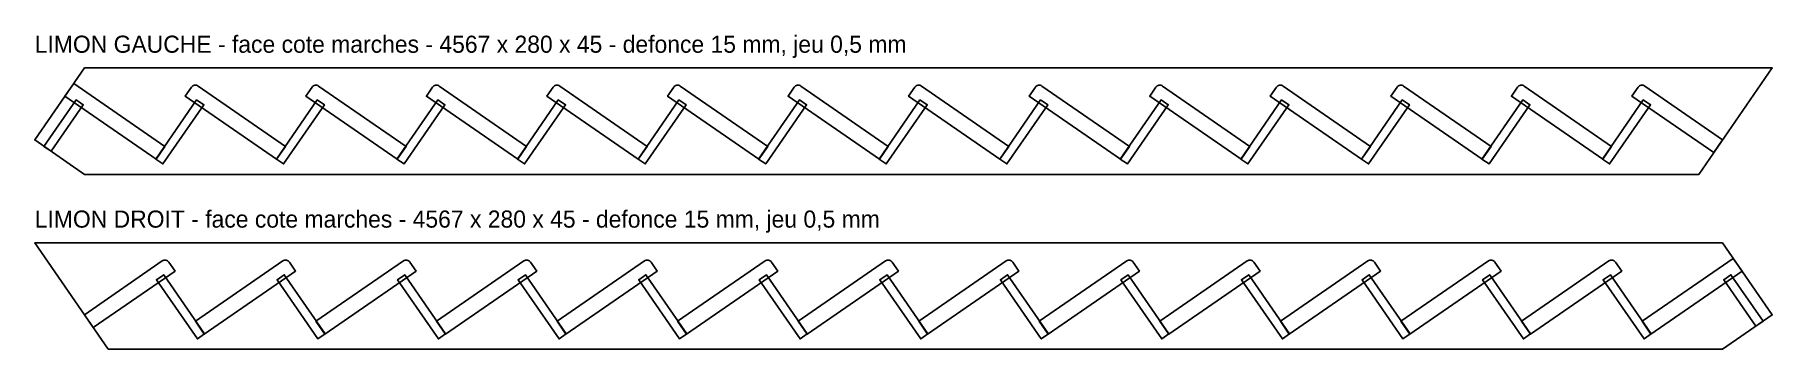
# Model space of a CAD drawing. Header units: millimetres. Extents: x 0 to 4566, y 0 to 827.
import ezdxf

# ---------------------------------------------------------------- set-up
doc = ezdxf.new("R2010")
doc.units = ezdxf.units.MM
for name, color, linetype in [('DECOUPE', 7, 'CONTINUOUS'), ('DEFONCE', 1, 'CONTINUOUS'), ('TEXTE', 3, 'CONTINUOUS')]:
    doc.layers.add(name, color=color, linetype=linetype)

msp = doc.modelspace()

# ---------------------------------------------------------------- linework, layer by layer
at = {"layer": 'DECOUPE'}
for points in [[(130.676, 739.587), (447.491, 739.587), (764.306, 739.587), (1081.121, 739.587), (1397.937, 739.587), (1714.752, 739.587), (2031.567, 739.587), (2348.383, 739.587), (2665.198, 739.587), (2982.013, 739.587), (3298.829, 739.587), (3615.644, 739.587), (3932.459, 739.587), (4249.274, 739.587), (4566.09, 739.587), (4372.917, 459.793), (4056.102, 459.793), (3739.287, 459.793), (3422.471, 459.793), (3105.656, 459.793), (2788.841, 459.793), (2472.025, 459.793), (2155.21, 459.793), (1838.395, 459.793), (1521.58, 459.793), (1204.764, 459.793), (887.949, 459.793), (571.134, 459.793), (254.318, 459.793), (131.112, 459.793), (0, 550.315)], [(4435.414, 279.793), (4118.599, 279.793), (3801.784, 279.793), (3484.968, 279.793), (3168.153, 279.793), (2851.338, 279.793), (2534.522, 279.793), (2217.707, 279.793), (1900.892, 279.793), (1584.077, 279.793), (1267.261, 279.793), (950.446, 279.793), (633.631, 279.793), (316.815, 279.793), (0, 279.793), (193.172, 0), (509.988, 0), (826.803, 0), (1143.618, 0), (1460.434, 0), (1777.249, 0), (2094.064, 0), (2410.88, 0), (2727.695, 0), (3044.51, 0), (3361.326, 0), (3678.141, 0), (3994.956, 0), (4311.771, 0), (4434.977, 0), (4566.09, 90.521)]]:
    msp.add_lwpolyline(points, close=True, dxfattribs=at)
at = {"layer": 'DEFONCE'}
for points in [[(79.258, 665.113), (318.904, 499.658), (342.199, 533.398), (102.552, 698.852)], [(24.276, 533.554), (43.203, 520.487), (127.574, 642.691), (108.647, 655.758)], [(318.081, 500.226), (337.008, 487.158), (444.39, 642.691), (425.462, 655.758)], [(634.897, 500.226), (653.824, 487.158), (761.205, 642.691), (742.278, 655.758)], [(951.712, 500.226), (970.639, 487.158), (1078.02, 642.691), (1059.093, 655.758)], [(1268.527, 500.226), (1287.454, 487.158), (1394.836, 642.691), (1375.908, 655.758)], [(1585.342, 500.226), (1604.27, 487.158), (1711.651, 642.691), (1692.724, 655.758)], [(1902.158, 500.226), (1921.085, 487.158), (2028.466, 642.691), (2009.539, 655.758)], [(2218.973, 500.226), (2237.9, 487.158), (2345.281, 642.691), (2326.354, 655.758)], [(2535.788, 500.226), (2554.716, 487.158), (2662.097, 642.691), (2643.17, 655.758)], [(2852.604, 500.226), (2871.531, 487.158), (2978.912, 642.691), (2959.985, 655.758)], [(3169.419, 500.226), (3188.346, 487.158), (3295.727, 642.691), (3276.8, 655.758)], [(3486.234, 500.226), (3505.162, 487.158), (3612.543, 642.691), (3593.615, 655.758)], [(3803.05, 500.226), (3821.977, 487.158), (3929.358, 642.691), (3910.431, 655.758)], [(4119.865, 500.226), (4138.792, 487.158), (4246.173, 642.691), (4227.246, 655.758)], [(4486.832, 205.319), (4247.186, 39.864), (4223.891, 73.604), (4463.538, 239.059)], [(446.225, 40.433), (427.298, 27.365), (319.916, 182.897), (338.844, 195.965)], [(763.04, 40.433), (744.113, 27.365), (636.732, 182.897), (655.659, 195.965)], [(1079.855, 40.433), (1060.928, 27.365), (953.547, 182.897), (972.474, 195.965)], [(1396.671, 40.433), (1377.744, 27.365), (1270.362, 182.897), (1289.29, 195.965)], [(1713.486, 40.433), (1694.559, 27.365), (1587.178, 182.897), (1606.105, 195.965)], [(2030.301, 40.433), (2011.374, 27.365), (1903.993, 182.897), (1922.92, 195.965)], [(2347.117, 40.433), (2328.19, 27.365), (2220.808, 182.897), (2239.736, 195.965)], [(2663.932, 40.433), (2645.005, 27.365), (2537.624, 182.897), (2556.551, 195.965)], [(2980.747, 40.433), (2961.82, 27.365), (2854.439, 182.897), (2873.366, 195.965)], [(3297.563, 40.433), (3278.635, 27.365), (3171.254, 182.897), (3190.181, 195.965)], [(3614.378, 40.433), (3595.451, 27.365), (3488.07, 182.897), (3506.997, 195.965)], [(3931.193, 40.433), (3912.266, 27.365), (3804.885, 182.897), (3823.812, 195.965)], [(4248.009, 40.433), (4229.081, 27.365), (4121.7, 182.897), (4140.627, 195.965)], [(4541.814, 73.761), (4522.886, 60.693), (4438.515, 182.897), (4457.443, 195.965)]]:
    msp.add_lwpolyline(points, close=True, dxfattribs=at)
for points in [[(635.719, 499.658), (659.014, 533.398), (429.242, 692.034, 0.414214), (411.854, 688.85), (395.661, 665.397)], [(952.535, 499.658), (975.829, 533.398), (746.058, 692.034, 0.414214), (728.669, 688.85), (712.477, 665.397)], [(1269.35, 499.658), (1292.644, 533.398), (1062.873, 692.034, 0.414214), (1045.484, 688.85), (1029.292, 665.397)], [(1586.165, 499.658), (1609.46, 533.398), (1379.688, 692.034, 0.414214), (1362.3, 688.85), (1346.107, 665.397)], [(1902.981, 499.658), (1926.275, 533.398), (1696.503, 692.034, 0.414214), (1679.115, 688.85), (1662.923, 665.397)], [(2219.796, 499.658), (2243.09, 533.398), (2013.319, 692.034, 0.414214), (1995.93, 688.85), (1979.738, 665.397)], [(2536.611, 499.658), (2559.906, 533.398), (2330.134, 692.034, 0.414214), (2312.746, 688.85), (2296.553, 665.397)], [(2853.427, 499.658), (2876.721, 533.398), (2646.949, 692.034, 0.414214), (2629.561, 688.85), (2613.369, 665.397)], [(3170.242, 499.658), (3193.536, 533.398), (2963.765, 692.034, 0.414214), (2946.376, 688.85), (2930.184, 665.397)], [(3487.057, 499.658), (3510.352, 533.398), (3280.58, 692.034, 0.414214), (3263.192, 688.85), (3246.999, 665.397)], [(3803.873, 499.658), (3827.167, 533.398), (3597.395, 692.034, 0.414214), (3580.007, 688.85), (3563.814, 665.397)], [(4120.688, 499.658), (4143.982, 533.398), (3914.211, 692.034, 0.414214), (3896.822, 688.85), (3880.63, 665.397)], [(4412.404, 516.987), (4435.698, 550.726), (4231.026, 692.034, 0.414214), (4213.637, 688.85), (4197.445, 665.397)], [(153.686, 57.193), (130.391, 90.933), (335.064, 232.241, -0.414214), (352.452, 229.056), (368.645, 205.603)], [(445.402, 39.864), (422.108, 73.604), (651.879, 232.241, -0.414214), (669.268, 229.056), (685.46, 205.603)], [(762.217, 39.864), (738.923, 73.604), (968.694, 232.241, -0.414214), (986.083, 229.056), (1002.275, 205.603)], [(1079.033, 39.864), (1055.738, 73.604), (1285.51, 232.241, -0.414214), (1302.898, 229.056), (1319.091, 205.603)], [(1395.848, 39.864), (1372.554, 73.604), (1602.325, 232.241, -0.414214), (1619.714, 229.056), (1635.906, 205.603)], [(1712.663, 39.864), (1689.369, 73.604), (1919.14, 232.241, -0.414214), (1936.529, 229.056), (1952.721, 205.603)], [(2029.478, 39.864), (2006.184, 73.604), (2235.956, 232.241, -0.414214), (2253.344, 229.056), (2269.537, 205.603)], [(2346.294, 39.864), (2322.999, 73.604), (2552.771, 232.241, -0.414214), (2570.159, 229.056), (2586.352, 205.603)], [(2663.109, 39.864), (2639.815, 73.604), (2869.586, 232.241, -0.414214), (2886.975, 229.056), (2903.167, 205.603)], [(2979.924, 39.864), (2956.63, 73.604), (3186.402, 232.241, -0.414214), (3203.79, 229.056), (3219.983, 205.603)], [(3296.74, 39.864), (3273.445, 73.604), (3503.217, 232.241, -0.414214), (3520.605, 229.056), (3536.798, 205.603)], [(3613.555, 39.864), (3590.261, 73.604), (3820.032, 232.241, -0.414214), (3837.421, 229.056), (3853.613, 205.603)], [(3930.37, 39.864), (3907.076, 73.604), (4136.848, 232.241, -0.414214), (4154.236, 229.056), (4170.428, 205.603)]]:
    msp.add_lwpolyline(points, format="xyb", close=True, dxfattribs=at)

# ---------------------------------------------------------------- texts
at = {"layer": 'TEXTE'}
for s, p in [('LIMON GAUCHE - face cote marches - 4567 x 280 x 45 - defonce 15 mm, jeu 0,5 mm', (0, 779.587)), ('LIMON DROIT - face cote marches - 4567 x 280 x 45 - defonce 15 mm, jeu 0,5 mm', (0, 319.793))]:
    msp.add_text(s, height=45, dxfattribs=at).set_placement(p)

doc.saveas('drawing.dxf')
